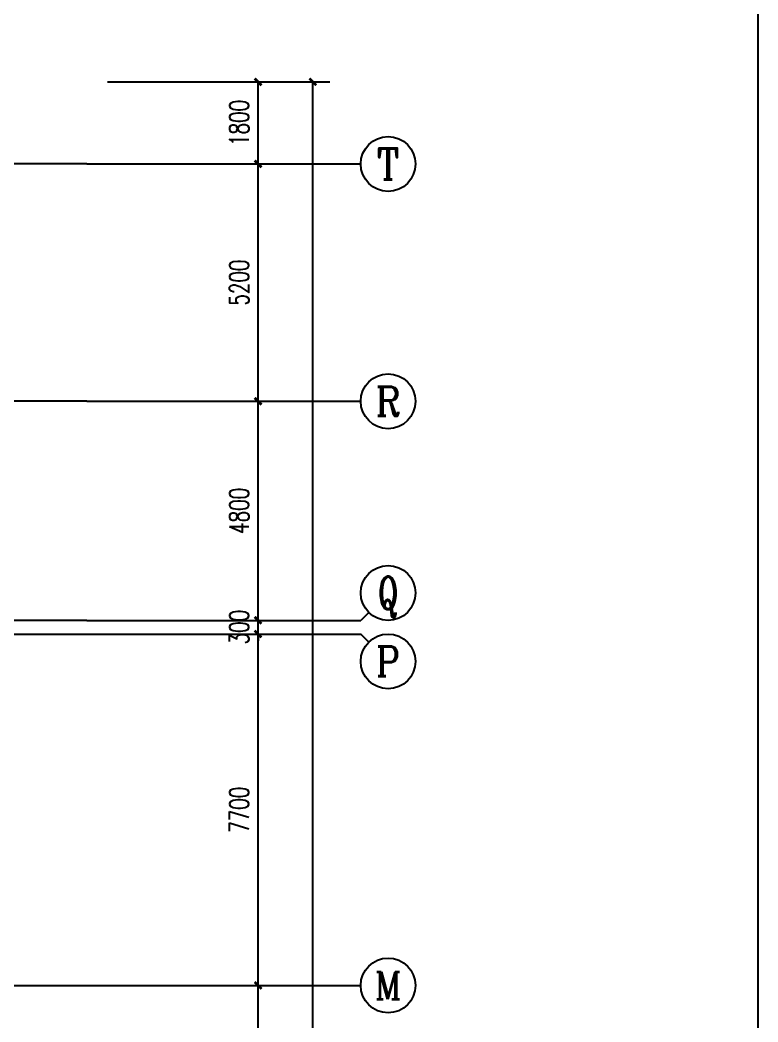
# Model space of a CAD drawing. Extents: x 0 to 2838408, y -923048 to 203859.
# Drawn here: x 2452450 to 2468623, y -629341 to -607387 of the extents above; entities that cross this region are included whole.
import ezdxf
from ezdxf.enums import TextEntityAlignment as Align

# ---------------------------------------------------------------- set-up
doc = ezdxf.new("R2010")
doc.units = 0
doc.header["$LTSCALE"] = 1000
for name, color, linetype in [('AXIS', 3, 'Continuous'), ('AXIS_TEXT', 7, 'Continuous'), ('DOTE', 8, 'Continuous'), ('XREF', 8, 'Continuous')]:
    doc.layers.add(name, color=color, linetype=linetype)
doc.styles.add('_TCH_AXIS', font='COMPLEX', dxfattribs={"bigfont": 'GBCBIG'})
doc.styles.add('A_DIM_T3', font='SIMPLEX', dxfattribs={"width": 0.7, "bigfont": 'HZ'})
doc.styles.add('COMPLEX', font='COMPLEX')
doc.dimstyles.new('_TCH_ARCH&&150', dxfattribs={"dimtxt": 420, "dimasz": 150, "dimexe": 375, "dimexo": 450, "dimgap": 202.5, "dimtad": 1, "dimdec": 0, "dimzin": 0, "dimdsep": 46, "dimtxsty": 'A_DIM_T3', "dimblk": 'ARCHTICK', "dimcen": 0.09, "dimclrt": 7, "dimazin": 2, "dimtfac": 1, "dimtdec": 0, "dimtix": 1, "dimtmove": 2, "dimatfit": 3, "dimfxl": 150, "dimtolj": 1, "dimtzin": 0, "dimarcsym": 0})

# ---------------------------------------------------------------- blocks, each defined once
blk = doc.blocks.new('_ArchTick')
at = {"color": 0, "linetype": 'ByBlock', "const_width": 0.4}
blk.add_lwpolyline([(-0.5, -0.5), (0.5, 0.5)], dxfattribs=at)
blk = doc.blocks.new('*D588')
at = {"layer": 'AXIS', "color": 0, "lineweight": -2, "transparency": 16777216}
for p, q in [((2454367, -608741), (2459242, -608741)), ((2458867, -688341), (2458867, -608741)), ((2454367, -688341), (2459242, -688341))]:
    blk.add_line(p, q, dxfattribs=at)
at = {"layer": 'Defpoints', "color": 0, "transparency": 16777216}
for p in [(2453917, -608741), (2458867, -608741), (2453917, -688341)]:
    blk.add_point(p, dxfattribs=at)
at = {"layer": 'AXIS', "color": 0, "lineweight": -2, "transparency": 16777216, "xscale": 150, "yscale": 150, "zscale": 150}
for p, rotation in [((2458867, -608741), 90), ((2458867, -688341), 270)]:
    blk.add_blockref('_ArchTick', p, dxfattribs=dict(at, rotation=rotation))
at = {"layer": 'AXIS', "color": 7, "transparency": 16777216, "insert": (2458454, -648541), "char_height": 420, "attachment_point": 5, "rotation": 90, "style": 'A_DIM_T3'}
blk.add_mtext('\\A1;79600', dxfattribs=at)
blk = doc.blocks.new('*D598')
at = {"layer": 'AXIS', "color": 0, "lineweight": -2, "transparency": 16777216}
for p, q in [((2454367, -628541), (2458042, -628541)), ((2457667, -636541), (2457667, -628541)), ((2454367, -636541), (2458042, -636541))]:
    blk.add_line(p, q, dxfattribs=at)
at = {"layer": 'Defpoints', "color": 0, "transparency": 16777216}
for p in [(2453917, -628541), (2457667, -628541), (2453917, -636541)]:
    blk.add_point(p, dxfattribs=at)
at = {"layer": 'AXIS', "color": 0, "lineweight": -2, "transparency": 16777216, "xscale": 150, "yscale": 150, "zscale": 150}
for p, rotation in [((2457667, -628541), 90), ((2457667, -636541), 270)]:
    blk.add_blockref('_ArchTick', p, dxfattribs=dict(at, rotation=rotation))
at = {"layer": 'AXIS', "color": 7, "transparency": 16777216, "insert": (2457254, -632541), "char_height": 420, "attachment_point": 5, "rotation": 90, "style": 'A_DIM_T3'}
blk.add_mtext('\\A1;8000', dxfattribs=at)
blk = doc.blocks.new('*D599')
at = {"layer": 'AXIS', "color": 0, "lineweight": -2, "transparency": 16777216}
for p, q in [((2454367, -620841), (2458042, -620841)), ((2457667, -628541), (2457667, -620841)), ((2454367, -628541), (2458042, -628541))]:
    blk.add_line(p, q, dxfattribs=at)
at = {"layer": 'Defpoints', "color": 0, "transparency": 16777216}
for p in [(2453917, -620841), (2457667, -620841), (2453917, -628541)]:
    blk.add_point(p, dxfattribs=at)
at = {"layer": 'AXIS', "color": 0, "lineweight": -2, "transparency": 16777216, "xscale": 150, "yscale": 150, "zscale": 150}
for p, rotation in [((2457667, -620841), 90), ((2457667, -628541), 270)]:
    blk.add_blockref('_ArchTick', p, dxfattribs=dict(at, rotation=rotation))
at = {"layer": 'AXIS', "color": 7, "transparency": 16777216, "insert": (2457254, -624691), "char_height": 420, "attachment_point": 5, "rotation": 90, "style": 'A_DIM_T3'}
blk.add_mtext('\\A1;7700', dxfattribs=at)
blk = doc.blocks.new('*D600')
at = {"layer": 'AXIS', "color": 0, "lineweight": -2, "transparency": 16777216}
for p, q in [((2457667, -620541), (2457667, -620391)), ((2454367, -620541), (2458042, -620541)), ((2457667, -620841), (2457667, -620541)), ((2454367, -620841), (2458042, -620841)), ((2457667, -620841), (2457667, -620991))]:
    blk.add_line(p, q, dxfattribs=at)
at = {"layer": 'Defpoints', "color": 0, "transparency": 16777216}
for p in [(2453917, -620541), (2457667, -620541), (2453917, -620841)]:
    blk.add_point(p, dxfattribs=at)
at = {"layer": 'AXIS', "color": 0, "lineweight": -2, "transparency": 16777216, "xscale": 150, "yscale": 150, "zscale": 150}
for p, rotation in [((2457667, -620541), 270), ((2457667, -620841), 90)]:
    blk.add_blockref('_ArchTick', p, dxfattribs=dict(at, rotation=rotation))
at = {"layer": 'AXIS', "color": 7, "transparency": 16777216, "insert": (2457254, -620691), "char_height": 420, "attachment_point": 5, "rotation": 90, "style": 'A_DIM_T3'}
blk.add_mtext('\\A1;300', dxfattribs=at)
blk = doc.blocks.new('*D601')
at = {"layer": 'AXIS', "color": 0, "lineweight": -2, "transparency": 16777216}
for p, q in [((2454367, -615741), (2458042, -615741)), ((2457667, -620541), (2457667, -615741)), ((2454367, -620541), (2458042, -620541))]:
    blk.add_line(p, q, dxfattribs=at)
at = {"layer": 'Defpoints', "color": 0, "transparency": 16777216}
for p in [(2453917, -615741), (2457667, -615741), (2453917, -620541)]:
    blk.add_point(p, dxfattribs=at)
at = {"layer": 'AXIS', "color": 0, "lineweight": -2, "transparency": 16777216, "xscale": 150, "yscale": 150, "zscale": 150}
for p, rotation in [((2457667, -615741), 90), ((2457667, -620541), 270)]:
    blk.add_blockref('_ArchTick', p, dxfattribs=dict(at, rotation=rotation))
at = {"layer": 'AXIS', "color": 7, "transparency": 16777216, "insert": (2457254, -618141), "char_height": 420, "attachment_point": 5, "rotation": 90, "style": 'A_DIM_T3'}
blk.add_mtext('\\A1;4800', dxfattribs=at)
blk = doc.blocks.new('*D602')
at = {"layer": 'AXIS', "color": 0, "lineweight": -2, "transparency": 16777216}
for p, q in [((2454367, -610541), (2458042, -610541)), ((2457667, -615741), (2457667, -610541)), ((2454367, -615741), (2458042, -615741))]:
    blk.add_line(p, q, dxfattribs=at)
at = {"layer": 'Defpoints', "color": 0, "transparency": 16777216}
for p in [(2453917, -610541), (2457667, -610541), (2453917, -615741)]:
    blk.add_point(p, dxfattribs=at)
at = {"layer": 'AXIS', "color": 0, "lineweight": -2, "transparency": 16777216, "xscale": 150, "yscale": 150, "zscale": 150}
for p, rotation in [((2457667, -610541), 90), ((2457667, -615741), 270)]:
    blk.add_blockref('_ArchTick', p, dxfattribs=dict(at, rotation=rotation))
at = {"layer": 'AXIS', "color": 7, "transparency": 16777216, "insert": (2457254, -613141), "char_height": 420, "attachment_point": 5, "rotation": 90, "style": 'A_DIM_T3'}
blk.add_mtext('\\A1;5200', dxfattribs=at)
blk = doc.blocks.new('*D603')
at = {"layer": 'AXIS', "color": 0, "lineweight": -2, "transparency": 16777216}
for p, q in [((2454367, -608741), (2458042, -608741)), ((2457667, -610541), (2457667, -608741)), ((2454367, -610541), (2458042, -610541))]:
    blk.add_line(p, q, dxfattribs=at)
at = {"layer": 'Defpoints', "color": 0, "transparency": 16777216}
for p in [(2453917, -608741), (2457667, -608741), (2453917, -610541)]:
    blk.add_point(p, dxfattribs=at)
at = {"layer": 'AXIS', "color": 0, "lineweight": -2, "transparency": 16777216, "xscale": 150, "yscale": 150, "zscale": 150}
for p, rotation in [((2457667, -608741), 90), ((2457667, -610541), 270)]:
    blk.add_blockref('_ArchTick', p, dxfattribs=dict(at, rotation=rotation))
at = {"layer": 'AXIS', "color": 7, "transparency": 16777216, "insert": (2457254, -609641), "char_height": 420, "attachment_point": 5, "rotation": 90, "style": 'A_DIM_T3'}
blk.add_mtext('\\A1;1800', dxfattribs=at)
blk = doc.blocks.new('*D652')
at = {"layer": 'AXIS', "color": 0, "lineweight": -2, "transparency": 16777216}
for p, q in [((2454367, -608741), (2459242, -608741)), ((2458867, -688341), (2458867, -608741)), ((2454367, -688341), (2459242, -688341))]:
    blk.add_line(p, q, dxfattribs=at)
at = {"layer": 'Defpoints', "color": 0, "transparency": 16777216}
for p in [(2453917, -608741), (2458867, -608741), (2453917, -688341)]:
    blk.add_point(p, dxfattribs=at)
at = {"layer": 'AXIS', "color": 0, "lineweight": -2, "transparency": 16777216, "xscale": 150, "yscale": 150, "zscale": 150}
for p, rotation in [((2458867, -608741), 90), ((2458867, -688341), 270)]:
    blk.add_blockref('_ArchTick', p, dxfattribs=dict(at, rotation=rotation))
at = {"layer": 'AXIS', "color": 7, "transparency": 16777216, "insert": (2458454, -648541), "char_height": 420, "attachment_point": 5, "rotation": 90, "style": 'A_DIM_T3'}
blk.add_mtext('\\A1;79600', dxfattribs=at)
blk = doc.blocks.new('*D662')
at = {"layer": 'AXIS', "color": 0, "lineweight": -2, "transparency": 16777216}
for p, q in [((2454367, -628541), (2458042, -628541)), ((2457667, -636541), (2457667, -628541)), ((2454367, -636541), (2458042, -636541))]:
    blk.add_line(p, q, dxfattribs=at)
at = {"layer": 'Defpoints', "color": 0, "transparency": 16777216}
for p in [(2453917, -628541), (2457667, -628541), (2453917, -636541)]:
    blk.add_point(p, dxfattribs=at)
at = {"layer": 'AXIS', "color": 0, "lineweight": -2, "transparency": 16777216, "xscale": 150, "yscale": 150, "zscale": 150}
for p, rotation in [((2457667, -628541), 90), ((2457667, -636541), 270)]:
    blk.add_blockref('_ArchTick', p, dxfattribs=dict(at, rotation=rotation))
at = {"layer": 'AXIS', "color": 7, "transparency": 16777216, "insert": (2457254, -632541), "char_height": 420, "attachment_point": 5, "rotation": 90, "style": 'A_DIM_T3'}
blk.add_mtext('\\A1;8000', dxfattribs=at)
blk = doc.blocks.new('*D663')
at = {"layer": 'AXIS', "color": 0, "lineweight": -2, "transparency": 16777216}
for p, q in [((2454367, -620841), (2458042, -620841)), ((2457667, -628541), (2457667, -620841)), ((2454367, -628541), (2458042, -628541))]:
    blk.add_line(p, q, dxfattribs=at)
at = {"layer": 'Defpoints', "color": 0, "transparency": 16777216}
for p in [(2453917, -620841), (2457667, -620841), (2453917, -628541)]:
    blk.add_point(p, dxfattribs=at)
at = {"layer": 'AXIS', "color": 0, "lineweight": -2, "transparency": 16777216, "xscale": 150, "yscale": 150, "zscale": 150}
for p, rotation in [((2457667, -620841), 90), ((2457667, -628541), 270)]:
    blk.add_blockref('_ArchTick', p, dxfattribs=dict(at, rotation=rotation))
at = {"layer": 'AXIS', "color": 7, "transparency": 16777216, "insert": (2457254, -624691), "char_height": 420, "attachment_point": 5, "rotation": 90, "style": 'A_DIM_T3'}
blk.add_mtext('\\A1;7700', dxfattribs=at)
blk = doc.blocks.new('*D664')
at = {"layer": 'AXIS', "color": 0, "lineweight": -2, "transparency": 16777216}
for p, q in [((2457667, -620541), (2457667, -620391)), ((2454367, -620541), (2458042, -620541)), ((2457667, -620841), (2457667, -620541)), ((2454367, -620841), (2458042, -620841)), ((2457667, -620841), (2457667, -620991))]:
    blk.add_line(p, q, dxfattribs=at)
at = {"layer": 'Defpoints', "color": 0, "transparency": 16777216}
for p in [(2453917, -620541), (2457667, -620541), (2453917, -620841)]:
    blk.add_point(p, dxfattribs=at)
at = {"layer": 'AXIS', "color": 0, "lineweight": -2, "transparency": 16777216, "xscale": 150, "yscale": 150, "zscale": 150}
for p, rotation in [((2457667, -620541), 270), ((2457667, -620841), 90)]:
    blk.add_blockref('_ArchTick', p, dxfattribs=dict(at, rotation=rotation))
at = {"layer": 'AXIS', "color": 7, "transparency": 16777216, "insert": (2457254, -620691), "char_height": 420, "attachment_point": 5, "rotation": 90, "style": 'A_DIM_T3'}
blk.add_mtext('\\A1;300', dxfattribs=at)
blk = doc.blocks.new('*D665')
at = {"layer": 'AXIS', "color": 0, "lineweight": -2, "transparency": 16777216}
for p, q in [((2454367, -615741), (2458042, -615741)), ((2457667, -620541), (2457667, -615741)), ((2454367, -620541), (2458042, -620541))]:
    blk.add_line(p, q, dxfattribs=at)
at = {"layer": 'Defpoints', "color": 0, "transparency": 16777216}
for p in [(2453917, -615741), (2457667, -615741), (2453917, -620541)]:
    blk.add_point(p, dxfattribs=at)
at = {"layer": 'AXIS', "color": 0, "lineweight": -2, "transparency": 16777216, "xscale": 150, "yscale": 150, "zscale": 150}
for p, rotation in [((2457667, -615741), 90), ((2457667, -620541), 270)]:
    blk.add_blockref('_ArchTick', p, dxfattribs=dict(at, rotation=rotation))
at = {"layer": 'AXIS', "color": 7, "transparency": 16777216, "insert": (2457254, -618141), "char_height": 420, "attachment_point": 5, "rotation": 90, "style": 'A_DIM_T3'}
blk.add_mtext('\\A1;4800', dxfattribs=at)
blk = doc.blocks.new('*D666')
at = {"layer": 'AXIS', "color": 0, "lineweight": -2, "transparency": 16777216}
for p, q in [((2454367, -610541), (2458042, -610541)), ((2457667, -615741), (2457667, -610541)), ((2454367, -615741), (2458042, -615741))]:
    blk.add_line(p, q, dxfattribs=at)
at = {"layer": 'Defpoints', "color": 0, "transparency": 16777216}
for p in [(2453917, -610541), (2457667, -610541), (2453917, -615741)]:
    blk.add_point(p, dxfattribs=at)
at = {"layer": 'AXIS', "color": 0, "lineweight": -2, "transparency": 16777216, "xscale": 150, "yscale": 150, "zscale": 150}
for p, rotation in [((2457667, -610541), 90), ((2457667, -615741), 270)]:
    blk.add_blockref('_ArchTick', p, dxfattribs=dict(at, rotation=rotation))
at = {"layer": 'AXIS', "color": 7, "transparency": 16777216, "insert": (2457254, -613141), "char_height": 420, "attachment_point": 5, "rotation": 90, "style": 'A_DIM_T3'}
blk.add_mtext('\\A1;5200', dxfattribs=at)
blk = doc.blocks.new('*D667')
at = {"layer": 'AXIS', "color": 0, "lineweight": -2, "transparency": 16777216}
for p, q in [((2454367, -608741), (2458042, -608741)), ((2457667, -610541), (2457667, -608741)), ((2454367, -610541), (2458042, -610541))]:
    blk.add_line(p, q, dxfattribs=at)
at = {"layer": 'Defpoints', "color": 0, "transparency": 16777216}
for p in [(2453917, -608741), (2457667, -608741), (2453917, -610541)]:
    blk.add_point(p, dxfattribs=at)
at = {"layer": 'AXIS', "color": 0, "lineweight": -2, "transparency": 16777216, "xscale": 150, "yscale": 150, "zscale": 150}
for p, rotation in [((2457667, -608741), 90), ((2457667, -610541), 270)]:
    blk.add_blockref('_ArchTick', p, dxfattribs=dict(at, rotation=rotation))
at = {"layer": 'AXIS', "color": 7, "transparency": 16777216, "insert": (2457254, -609641), "char_height": 420, "attachment_point": 5, "rotation": 90, "style": 'A_DIM_T3'}
blk.add_mtext('\\A1;1800', dxfattribs=at)
blk = doc.blocks.new('*D716')
at = {"layer": 'AXIS', "color": 0, "lineweight": -2, "transparency": 16777216}
for p, q in [((2454367, -608741), (2459242, -608741)), ((2458867, -688341), (2458867, -608741)), ((2454367, -688341), (2459242, -688341))]:
    blk.add_line(p, q, dxfattribs=at)
at = {"layer": 'Defpoints', "color": 0, "transparency": 16777216}
for p in [(2453917, -608741), (2458867, -608741), (2453917, -688341)]:
    blk.add_point(p, dxfattribs=at)
at = {"layer": 'AXIS', "color": 0, "lineweight": -2, "transparency": 16777216, "xscale": 150, "yscale": 150, "zscale": 150}
for p, rotation in [((2458867, -608741), 90), ((2458867, -688341), 270)]:
    blk.add_blockref('_ArchTick', p, dxfattribs=dict(at, rotation=rotation))
at = {"layer": 'AXIS', "color": 7, "transparency": 16777216, "insert": (2458454, -648541), "char_height": 420, "attachment_point": 5, "rotation": 90, "style": 'A_DIM_T3'}
blk.add_mtext('\\A1;79600', dxfattribs=at)
blk = doc.blocks.new('*D726')
at = {"layer": 'AXIS', "color": 0, "lineweight": -2, "transparency": 16777216}
for p, q in [((2454367, -628541), (2458042, -628541)), ((2457667, -636541), (2457667, -628541)), ((2454367, -636541), (2458042, -636541))]:
    blk.add_line(p, q, dxfattribs=at)
at = {"layer": 'Defpoints', "color": 0, "transparency": 16777216}
for p in [(2453917, -628541), (2457667, -628541), (2453917, -636541)]:
    blk.add_point(p, dxfattribs=at)
at = {"layer": 'AXIS', "color": 0, "lineweight": -2, "transparency": 16777216, "xscale": 150, "yscale": 150, "zscale": 150}
for p, rotation in [((2457667, -628541), 90), ((2457667, -636541), 270)]:
    blk.add_blockref('_ArchTick', p, dxfattribs=dict(at, rotation=rotation))
at = {"layer": 'AXIS', "color": 7, "transparency": 16777216, "insert": (2457254, -632541), "char_height": 420, "attachment_point": 5, "rotation": 90, "style": 'A_DIM_T3'}
blk.add_mtext('\\A1;8000', dxfattribs=at)
blk = doc.blocks.new('*D727')
at = {"layer": 'AXIS', "color": 0, "lineweight": -2, "transparency": 16777216}
for p, q in [((2454367, -620841), (2458042, -620841)), ((2457667, -628541), (2457667, -620841)), ((2454367, -628541), (2458042, -628541))]:
    blk.add_line(p, q, dxfattribs=at)
at = {"layer": 'Defpoints', "color": 0, "transparency": 16777216}
for p in [(2453917, -620841), (2457667, -620841), (2453917, -628541)]:
    blk.add_point(p, dxfattribs=at)
at = {"layer": 'AXIS', "color": 0, "lineweight": -2, "transparency": 16777216, "xscale": 150, "yscale": 150, "zscale": 150}
for p, rotation in [((2457667, -620841), 90), ((2457667, -628541), 270)]:
    blk.add_blockref('_ArchTick', p, dxfattribs=dict(at, rotation=rotation))
at = {"layer": 'AXIS', "color": 7, "transparency": 16777216, "insert": (2457254, -624691), "char_height": 420, "attachment_point": 5, "rotation": 90, "style": 'A_DIM_T3'}
blk.add_mtext('\\A1;7700', dxfattribs=at)
blk = doc.blocks.new('*D728')
at = {"layer": 'AXIS', "color": 0, "lineweight": -2, "transparency": 16777216}
for p, q in [((2457667, -620541), (2457667, -620391)), ((2454367, -620541), (2458042, -620541)), ((2457667, -620841), (2457667, -620541)), ((2454367, -620841), (2458042, -620841)), ((2457667, -620841), (2457667, -620991))]:
    blk.add_line(p, q, dxfattribs=at)
at = {"layer": 'Defpoints', "color": 0, "transparency": 16777216}
for p in [(2453917, -620541), (2457667, -620541), (2453917, -620841)]:
    blk.add_point(p, dxfattribs=at)
at = {"layer": 'AXIS', "color": 0, "lineweight": -2, "transparency": 16777216, "xscale": 150, "yscale": 150, "zscale": 150}
for p, rotation in [((2457667, -620541), 270), ((2457667, -620841), 90)]:
    blk.add_blockref('_ArchTick', p, dxfattribs=dict(at, rotation=rotation))
at = {"layer": 'AXIS', "color": 7, "transparency": 16777216, "insert": (2457254, -620691), "char_height": 420, "attachment_point": 5, "rotation": 90, "style": 'A_DIM_T3'}
blk.add_mtext('\\A1;300', dxfattribs=at)
blk = doc.blocks.new('*D729')
at = {"layer": 'AXIS', "color": 0, "lineweight": -2, "transparency": 16777216}
for p, q in [((2454367, -615741), (2458042, -615741)), ((2457667, -620541), (2457667, -615741)), ((2454367, -620541), (2458042, -620541))]:
    blk.add_line(p, q, dxfattribs=at)
at = {"layer": 'Defpoints', "color": 0, "transparency": 16777216}
for p in [(2453917, -615741), (2457667, -615741), (2453917, -620541)]:
    blk.add_point(p, dxfattribs=at)
at = {"layer": 'AXIS', "color": 0, "lineweight": -2, "transparency": 16777216, "xscale": 150, "yscale": 150, "zscale": 150}
for p, rotation in [((2457667, -615741), 90), ((2457667, -620541), 270)]:
    blk.add_blockref('_ArchTick', p, dxfattribs=dict(at, rotation=rotation))
at = {"layer": 'AXIS', "color": 7, "transparency": 16777216, "insert": (2457254, -618141), "char_height": 420, "attachment_point": 5, "rotation": 90, "style": 'A_DIM_T3'}
blk.add_mtext('\\A1;4800', dxfattribs=at)
blk = doc.blocks.new('*D730')
at = {"layer": 'AXIS', "color": 0, "lineweight": -2, "transparency": 16777216}
for p, q in [((2454367, -610541), (2458042, -610541)), ((2457667, -615741), (2457667, -610541)), ((2454367, -615741), (2458042, -615741))]:
    blk.add_line(p, q, dxfattribs=at)
at = {"layer": 'Defpoints', "color": 0, "transparency": 16777216}
for p in [(2453917, -610541), (2457667, -610541), (2453917, -615741)]:
    blk.add_point(p, dxfattribs=at)
at = {"layer": 'AXIS', "color": 0, "lineweight": -2, "transparency": 16777216, "xscale": 150, "yscale": 150, "zscale": 150}
for p, rotation in [((2457667, -610541), 90), ((2457667, -615741), 270)]:
    blk.add_blockref('_ArchTick', p, dxfattribs=dict(at, rotation=rotation))
at = {"layer": 'AXIS', "color": 7, "transparency": 16777216, "insert": (2457254, -613141), "char_height": 420, "attachment_point": 5, "rotation": 90, "style": 'A_DIM_T3'}
blk.add_mtext('\\A1;5200', dxfattribs=at)
blk = doc.blocks.new('*D731')
at = {"layer": 'AXIS', "color": 0, "lineweight": -2, "transparency": 16777216}
for p, q in [((2454367, -608741), (2458042, -608741)), ((2457667, -610541), (2457667, -608741)), ((2454367, -610541), (2458042, -610541))]:
    blk.add_line(p, q, dxfattribs=at)
at = {"layer": 'Defpoints', "color": 0, "transparency": 16777216}
for p in [(2453917, -608741), (2457667, -608741), (2453917, -610541)]:
    blk.add_point(p, dxfattribs=at)
at = {"layer": 'AXIS', "color": 0, "lineweight": -2, "transparency": 16777216, "xscale": 150, "yscale": 150, "zscale": 150}
for p, rotation in [((2457667, -608741), 90), ((2457667, -610541), 270)]:
    blk.add_blockref('_ArchTick', p, dxfattribs=dict(at, rotation=rotation))
at = {"layer": 'AXIS', "color": 7, "transparency": 16777216, "insert": (2457254, -609641), "char_height": 420, "attachment_point": 5, "rotation": 90, "style": 'A_DIM_T3'}
blk.add_mtext('\\A1;1800', dxfattribs=at)
blk = doc.blocks.new('_AXISO')
at = {"color": 0}
blk.add_circle((0, 0), 0.5, dxfattribs=at)
at = {"layer": 'AXIS_TEXT', "color": 0, "style": 'COMPLEX', "width": 1.041667}
blk.add_attdef('A', text='', height=0.56, dxfattribs=at).set_placement((-0.25, -0.28), (0.25, -0.28), align=Align.FIT)
blk = doc.blocks.new('*D780')
at = {"layer": 'AXIS', "color": 0, "lineweight": -2, "transparency": 16777216}
for p, q in [((2454367, -608741), (2459242, -608741)), ((2458867, -688341), (2458867, -608741)), ((2454367, -688341), (2459242, -688341))]:
    blk.add_line(p, q, dxfattribs=at)
at = {"layer": 'Defpoints', "color": 0, "transparency": 16777216}
for p in [(2453917, -608741), (2458867, -608741), (2453917, -688341)]:
    blk.add_point(p, dxfattribs=at)
at = {"layer": 'AXIS', "color": 0, "lineweight": -2, "transparency": 16777216, "xscale": 150, "yscale": 150, "zscale": 150}
for p, rotation in [((2458867, -608741), 90), ((2458867, -688341), 270)]:
    blk.add_blockref('_ArchTick', p, dxfattribs=dict(at, rotation=rotation))
at = {"layer": 'AXIS', "color": 7, "transparency": 16777216, "insert": (2458454, -648541), "char_height": 420, "attachment_point": 5, "rotation": 90, "style": 'A_DIM_T3'}
blk.add_mtext('\\A1;79600', dxfattribs=at)
blk = doc.blocks.new('*D790')
at = {"layer": 'AXIS', "color": 0, "lineweight": -2, "transparency": 16777216}
for p, q in [((2454367, -628541), (2458042, -628541)), ((2457667, -636541), (2457667, -628541)), ((2454367, -636541), (2458042, -636541))]:
    blk.add_line(p, q, dxfattribs=at)
at = {"layer": 'Defpoints', "color": 0, "transparency": 16777216}
for p in [(2453917, -628541), (2457667, -628541), (2453917, -636541)]:
    blk.add_point(p, dxfattribs=at)
at = {"layer": 'AXIS', "color": 0, "lineweight": -2, "transparency": 16777216, "xscale": 150, "yscale": 150, "zscale": 150}
for p, rotation in [((2457667, -628541), 90), ((2457667, -636541), 270)]:
    blk.add_blockref('_ArchTick', p, dxfattribs=dict(at, rotation=rotation))
at = {"layer": 'AXIS', "color": 7, "transparency": 16777216, "insert": (2457254, -632541), "char_height": 420, "attachment_point": 5, "rotation": 90, "style": 'A_DIM_T3'}
blk.add_mtext('\\A1;8000', dxfattribs=at)
blk = doc.blocks.new('*D791')
at = {"layer": 'AXIS', "color": 0, "lineweight": -2, "transparency": 16777216}
for p, q in [((2454367, -620841), (2458042, -620841)), ((2457667, -628541), (2457667, -620841)), ((2454367, -628541), (2458042, -628541))]:
    blk.add_line(p, q, dxfattribs=at)
at = {"layer": 'Defpoints', "color": 0, "transparency": 16777216}
for p in [(2453917, -620841), (2457667, -620841), (2453917, -628541)]:
    blk.add_point(p, dxfattribs=at)
at = {"layer": 'AXIS', "color": 0, "lineweight": -2, "transparency": 16777216, "xscale": 150, "yscale": 150, "zscale": 150}
for p, rotation in [((2457667, -620841), 90), ((2457667, -628541), 270)]:
    blk.add_blockref('_ArchTick', p, dxfattribs=dict(at, rotation=rotation))
at = {"layer": 'AXIS', "color": 7, "transparency": 16777216, "insert": (2457254, -624691), "char_height": 420, "attachment_point": 5, "rotation": 90, "style": 'A_DIM_T3'}
blk.add_mtext('\\A1;7700', dxfattribs=at)
blk = doc.blocks.new('*D792')
at = {"layer": 'AXIS', "color": 0, "lineweight": -2, "transparency": 16777216}
for p, q in [((2457667, -620541), (2457667, -620391)), ((2454367, -620541), (2458042, -620541)), ((2457667, -620841), (2457667, -620541)), ((2454367, -620841), (2458042, -620841)), ((2457667, -620841), (2457667, -620991))]:
    blk.add_line(p, q, dxfattribs=at)
at = {"layer": 'Defpoints', "color": 0, "transparency": 16777216}
for p in [(2453917, -620541), (2457667, -620541), (2453917, -620841)]:
    blk.add_point(p, dxfattribs=at)
at = {"layer": 'AXIS', "color": 0, "lineweight": -2, "transparency": 16777216, "xscale": 150, "yscale": 150, "zscale": 150}
for p, rotation in [((2457667, -620541), 270), ((2457667, -620841), 90)]:
    blk.add_blockref('_ArchTick', p, dxfattribs=dict(at, rotation=rotation))
at = {"layer": 'AXIS', "color": 7, "transparency": 16777216, "insert": (2457254, -620691), "char_height": 420, "attachment_point": 5, "rotation": 90, "style": 'A_DIM_T3'}
blk.add_mtext('\\A1;300', dxfattribs=at)
blk = doc.blocks.new('*D793')
at = {"layer": 'AXIS', "color": 0, "lineweight": -2, "transparency": 16777216}
for p, q in [((2454367, -615741), (2458042, -615741)), ((2457667, -620541), (2457667, -615741)), ((2454367, -620541), (2458042, -620541))]:
    blk.add_line(p, q, dxfattribs=at)
at = {"layer": 'Defpoints', "color": 0, "transparency": 16777216}
for p in [(2453917, -615741), (2457667, -615741), (2453917, -620541)]:
    blk.add_point(p, dxfattribs=at)
at = {"layer": 'AXIS', "color": 0, "lineweight": -2, "transparency": 16777216, "xscale": 150, "yscale": 150, "zscale": 150}
for p, rotation in [((2457667, -615741), 90), ((2457667, -620541), 270)]:
    blk.add_blockref('_ArchTick', p, dxfattribs=dict(at, rotation=rotation))
at = {"layer": 'AXIS', "color": 7, "transparency": 16777216, "insert": (2457254, -618141), "char_height": 420, "attachment_point": 5, "rotation": 90, "style": 'A_DIM_T3'}
blk.add_mtext('\\A1;4800', dxfattribs=at)
blk = doc.blocks.new('*D794')
at = {"layer": 'AXIS', "color": 0, "lineweight": -2, "transparency": 16777216}
for p, q in [((2454367, -610541), (2458042, -610541)), ((2457667, -615741), (2457667, -610541)), ((2454367, -615741), (2458042, -615741))]:
    blk.add_line(p, q, dxfattribs=at)
at = {"layer": 'Defpoints', "color": 0, "transparency": 16777216}
for p in [(2453917, -610541), (2457667, -610541), (2453917, -615741)]:
    blk.add_point(p, dxfattribs=at)
at = {"layer": 'AXIS', "color": 0, "lineweight": -2, "transparency": 16777216, "xscale": 150, "yscale": 150, "zscale": 150}
for p, rotation in [((2457667, -610541), 90), ((2457667, -615741), 270)]:
    blk.add_blockref('_ArchTick', p, dxfattribs=dict(at, rotation=rotation))
at = {"layer": 'AXIS', "color": 7, "transparency": 16777216, "insert": (2457254, -613141), "char_height": 420, "attachment_point": 5, "rotation": 90, "style": 'A_DIM_T3'}
blk.add_mtext('\\A1;5200', dxfattribs=at)
blk = doc.blocks.new('*D795')
at = {"layer": 'AXIS', "color": 0, "lineweight": -2, "transparency": 16777216}
for p, q in [((2454367, -608741), (2458042, -608741)), ((2457667, -610541), (2457667, -608741)), ((2454367, -610541), (2458042, -610541))]:
    blk.add_line(p, q, dxfattribs=at)
at = {"layer": 'Defpoints', "color": 0, "transparency": 16777216}
for p in [(2453917, -608741), (2457667, -608741), (2453917, -610541)]:
    blk.add_point(p, dxfattribs=at)
at = {"layer": 'AXIS', "color": 0, "lineweight": -2, "transparency": 16777216, "xscale": 150, "yscale": 150, "zscale": 150}
for p, rotation in [((2457667, -608741), 90), ((2457667, -610541), 270)]:
    blk.add_blockref('_ArchTick', p, dxfattribs=dict(at, rotation=rotation))
at = {"layer": 'AXIS', "color": 7, "transparency": 16777216, "insert": (2457254, -609641), "char_height": 420, "attachment_point": 5, "rotation": 90, "style": 'A_DIM_T3'}
blk.add_mtext('\\A1;1800', dxfattribs=at)
blk = doc.blocks.new('4F1')
at = {"layer": 'AXIS'}
for p, q in [((2453916.7, -610541.3), (2459916.7, -610541.3)), ((2453916.7, -615741.3), (2459916.7, -615741.3)), ((2460092.5, -620365.6), (2459916.7, -620541.3)), ((2453916.7, -620541.3), (2459916.7, -620541.3)), ((2453916.7, -620841.3), (2459916.7, -620841.3)), ((2460092.5, -621017), (2459916.7, -620841.3)), ((2453916.7, -628541.3), (2459916.7, -628541.3))]:
    blk.add_line(p, q, dxfattribs=at)
at = {"layer": 'Defpoints', "color": 250}
blk.add_lwpolyline([(2326685.8, -586096.2), (2468623.3, -586096.2), (2468623.3, -659212.9), (2326685.8, -659212.9)], close=True, dxfattribs=at)
at = {"layer": 'DOTE'}
for p, q in [((2453916.7, -610541.3), (2343216.7, -610541.3)), ((2453916.7, -610541.3), (2343216.7, -610541.3)), ((2453916.7, -615741.3), (2343216.7, -615741.3)), ((2453916.7, -620541.3), (2343216.7, -620541.3)), ((2435862.3, -620841.3), (2453916.7, -620841.3)), ((2435862.3, -628541.3), (2453916.7, -628541.3))]:
    blk.add_line(p, q, dxfattribs=at)
at = {"layer": 'AXIS'}
ref = blk.add_blockref('_AXISO', (2460516.7, -610541.3), dxfattribs=dict(at, xscale=1200, yscale=1200, zscale=1200))
ref.add_attrib('A', 'T', dxfattribs={"layer": 'AXIS_TEXT', "height": 683.5, "style": '_TCH_AXIS'}).set_placement((2460272.6, -610883.1), (2460760.9, -610883.1), align=Align.FIT)
ref = blk.add_blockref('_AXISO', (2460516.7, -615741.3), dxfattribs=dict(at, xscale=1200, yscale=1200, zscale=1200))
ref.add_attrib('A', 'R', dxfattribs={"layer": 'AXIS_TEXT', "height": 637.8, "style": '_TCH_AXIS'}).set_placement((2460243.4, -616060.2), (2460790.1, -616060.2), align=Align.FIT)
ref = blk.add_blockref('_AXISO', (2460516.7, -619941.3), dxfattribs=dict(at, xscale=1200, yscale=1200, zscale=1200))
ref.add_attrib('A', 'Q', dxfattribs={"layer": 'AXIS_TEXT', "height": 715.4, "style": '_TCH_AXIS', "width": 0.807692}).set_placement((2460296.6, -620299), (2460736.9, -620299), align=Align.FIT)
ref = blk.add_blockref('_AXISO', (2460516.7, -621441.3), dxfattribs=dict(at, xscale=1200, yscale=1200, zscale=1200))
ref.add_attrib('A', 'P', dxfattribs={"layer": 'AXIS_TEXT', "height": 652.9, "style": '_TCH_AXIS'}).set_placement((2460252.5, -621767.7), (2460781, -621767.7), align=Align.FIT)
ref = blk.add_blockref('_AXISO', (2460516.7, -628541.3), dxfattribs=dict(at, xscale=1200, yscale=1200, zscale=1200))
ref.add_attrib('A', 'M', dxfattribs={"layer": 'AXIS_TEXT', "height": 594, "style": '_TCH_AXIS'}).set_placement((2460219.8, -628838.3), (2460813.7, -628838.3), align=Align.FIT)
for p1, p2, distance, picture, middle in [((2453916.7, -688341.3), (2453916.7, -608741.3), -4950, '*D588', (2458454.2, -648541.3)), ((2453916.7, -610541.3), (2453916.7, -608741.3), -3750, '*D603', (2457254.2, -609641.3)), ((2453916.7, -688341.3), (2453916.7, -608741.3), -4950, '*D652', (2458454.2, -648541.3)), ((2453916.7, -610541.3), (2453916.7, -608741.3), -3750, '*D667', (2457254.2, -609641.3)), ((2453916.7, -688341.3), (2453916.7, -608741.3), -4950, '*D716', (2458454.2, -648541.3)), ((2453916.7, -610541.3), (2453916.7, -608741.3), -3750, '*D731', (2457254.2, -609641.3)), ((2453916.7, -688341.3), (2453916.7, -608741.3), -4950, '*D780', (2458454.2, -648541.3)), ((2453916.7, -610541.3), (2453916.7, -608741.3), -3750, '*D795', (2457254.2, -609641.3)), ((2453916.7, -615741.3), (2453916.7, -610541.3), -3750, '*D602', (2457254.2, -613141.3)), ((2453916.7, -615741.3), (2453916.7, -610541.3), -3750, '*D666', (2457254.2, -613141.3)), ((2453916.7, -615741.3), (2453916.7, -610541.3), -3750, '*D730', (2457254.2, -613141.3)), ((2453916.7, -615741.3), (2453916.7, -610541.3), -3750, '*D794', (2457254.2, -613141.3)), ((2453916.7, -620541.3), (2453916.7, -615741.3), -3750, '*D601', (2457254.2, -618141.3)), ((2453916.7, -620541.3), (2453916.7, -615741.3), -3750, '*D665', (2457254.2, -618141.3)), ((2453916.7, -620541.3), (2453916.7, -615741.3), -3750, '*D729', (2457254.2, -618141.3)), ((2453916.7, -620541.3), (2453916.7, -615741.3), -3750, '*D793', (2457254.2, -618141.3)), ((2453916.7, -620841.3), (2453916.7, -620541.3), -3750, '*D600', (2457254.2, -620691.3)), ((2453916.7, -620841.3), (2453916.7, -620541.3), -3750, '*D664', (2457254.2, -620691.3)), ((2453916.7, -620841.3), (2453916.7, -620541.3), -3750, '*D728', (2457254.2, -620691.3)), ((2453916.7, -620841.3), (2453916.7, -620541.3), -3750, '*D792', (2457254.2, -620691.3)), ((2453916.7, -628541.3), (2453916.7, -620841.3), -3750, '*D599', (2457254.2, -624691.3)), ((2453916.7, -628541.3), (2453916.7, -620841.3), -3750, '*D663', (2457254.2, -624691.3)), ((2453916.7, -628541.3), (2453916.7, -620841.3), -3750, '*D727', (2457254.2, -624691.3)), ((2453916.7, -628541.3), (2453916.7, -620841.3), -3750, '*D791', (2457254.2, -624691.3)), ((2453916.7, -636541.3), (2453916.7, -628541.3), -3750, '*D598', (2457254.2, -632541.3)), ((2453916.7, -636541.3), (2453916.7, -628541.3), -3750, '*D662', (2457254.2, -632541.3)), ((2453916.7, -636541.3), (2453916.7, -628541.3), -3750, '*D726', (2457254.2, -632541.3)), ((2453916.7, -636541.3), (2453916.7, -628541.3), -3750, '*D790', (2457254.2, -632541.3))]:
    dim = blk.add_aligned_dim(p1=p1, p2=p2, distance=distance, dimstyle='_TCH_ARCH&&150', dxfattribs=at)
    dim.commit()
    dim.dimension.update_dxf_attribs({"geometry": picture, "text_midpoint": middle})

msp = doc.modelspace()

# ---------------------------------------------------------------- block references
at = {"layer": 'XREF'}
msp.add_blockref('4F1', (0, 0), dxfattribs=at)

doc.saveas('drawing.dxf')
